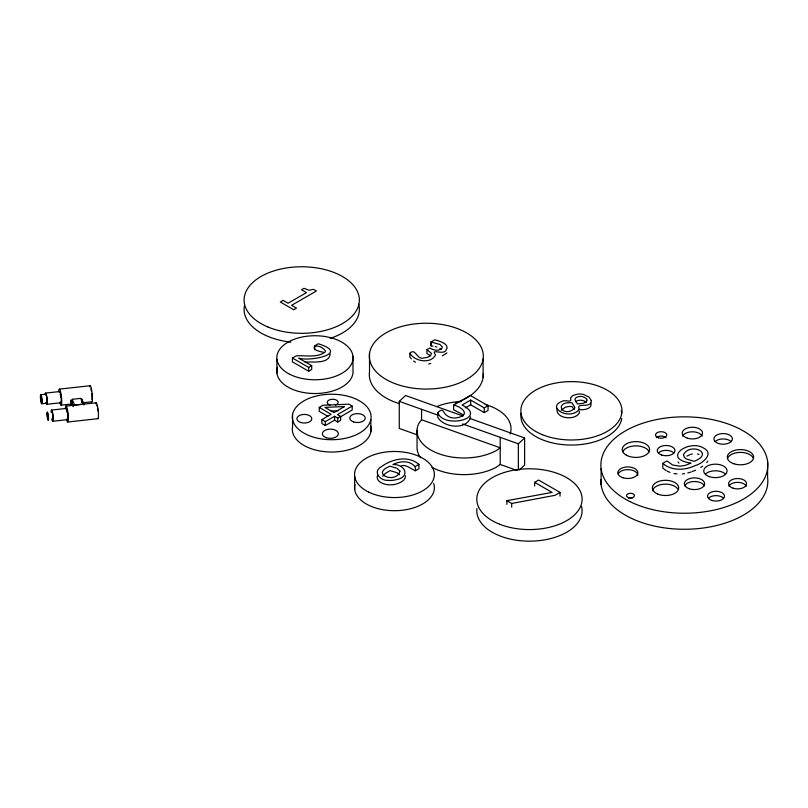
<?xml version="1.0" encoding="UTF-8"?>
<svg xmlns="http://www.w3.org/2000/svg" width="808" height="808" viewBox="0 0 808 808"><rect width="100%" height="100%" fill="white"/><g stroke="black" fill="none" stroke-linecap="round" stroke-linejoin="round"><path stroke-width="1.21" d="M67.468 416.312L67.478 415.655M377.568 475.256C375.276 481.214 383.245 484.335 387.901 484.729A13.585 7.848 0 0 0 395.92 484.154C399.809 482.901 405.778 480.74 405.414 475.771M557.217 408.232C554.641 418.625 575.013 421.089 579.356 412.928L579.316 411.292M561.176 410.252L565.327 407.161L569.62 406.424L571.963 406.535L574.135 409.656M706.748 462.529L707.768 461.075M382.628 476.316L385.396 473.387L390.062 470.609L397.122 472.761L399.606 474.791M421.574 419.756L418.918 423.23A46.995 27.129 0 0 0 439.613 454.025A46.995 27.129 0 0 0 496.506 450.46L500.202 447.794L421.574 419.756L421.574 409.313M446.945 352.924L442.34 355.853M416.877 434.734L399.263 428.452L399.263 401.354L405.515 395.506L463.034 416.019M518.352 469.69L518.352 443.824L524.604 437.976L470.074 418.534M519.241 470.084L524.604 465.075L524.604 437.976M500.202 437.35L500.202 464.449L496.506 467.105A46.995 27.129 0 0 1 431.987 467.347M700.738 467.448L702.667 466.206M314.514 345.925L318.261 343.754C350.44 353.702 310.333 361.721 298.768 358.196L311.706 365.66L311.706 369.498L308.686 371.246L292.435 361.863L292.435 358.035L296.132 355.904C305.576 355.126 316.837 358.106 325.008 352.157L325.442 350.813C316.968 340.794 305.889 349.349 323.281 352.187M292.435 358.035L308.686 367.408L311.706 365.66M411.302 358.863L409.898 357.166L409.898 353.338C415.393 347.218 416.776 360.237 423.715 357.984C426.483 357.732 431.29 356.833 431.462 353.369L426.947 349.682L426.947 353.51L430.432 355.762M433.058 346.167L430.997 345.814L430.997 341.996L434.724 339.845C438.946 340.794 450.5 344.026 446.087 350.106C443.582 355.631 429.755 347.874 435.583 354.813C430.987 364.267 414.908 361.61 409.898 353.338M327.866 416.322L319.231 411.333L319.231 407.424L323.018 405.232L348.884 404.182L352.197 406.101L352.197 410.01L340.612 416.706M426.947 349.682L429.876 347.995C433.351 350.329 439.037 351.621 442.117 348.016L442.269 346.784L439.865 344.461L430.997 341.996M352.197 406.101L337.461 414.615L340.653 416.453L340.653 420.372L337.764 422.039L334.573 420.19L325.331 425.523L321.867 423.523L321.867 419.615L331.108 414.282L319.231 407.424M321.867 419.615L325.331 421.614L334.573 416.282L337.764 418.12L340.653 416.453M470.66 416.837C467.155 430.22 444.158 428.058 437.795 417.403L437.795 412.686C443.38 407.181 442.572 411.797 446.107 414.989C449.44 417.898 454.157 418.766 458.358 417.484C470.953 414.393 461.004 406.565 453.631 405.081L453.631 409.787L463.499 414.969M453.631 405.081L470.296 395.455L488.042 405.707L488.042 410.424L484.234 412.615L470.68 404.788L465.307 407.889M488.042 405.707L484.234 407.899L470.68 400.071L462.085 405.04C488.921 418.605 443.552 429.078 437.795 412.686M415.049 466.58L418.918 464.348C408.141 455.146 391.9 458.944 381.396 466.66C372.215 471.549 380.265 480.962 387.901 480.336A13.585 7.848 0 0 0 395.92 479.75C410.777 477.265 405.505 464.085 392.941 464.539C399.677 461.055 409.535 460.065 414.858 466.479C418.594 477.033 406.424 461.701 400.778 466.388M415.049 470.983L418.918 468.741L418.918 464.348M534.654 486.022L534.654 482.336L538.623 480.043L560.035 492.415L560.035 496.102M560.035 492.415L554.985 495.334L511.696 503.465L506.869 500.677L506.869 504.374M662.782 463.358L666.984 460.924L672.65 465.004L680.053 466.206L685.447 465.327L690.981 463.125C660.671 458.56 689.416 438.461 704.01 448.309C714.393 453.732 702.293 463.63 695.577 465.448C685.356 470.347 671.751 471.296 662.782 463.358L662.782 468.135L666.045 470.549M686.911 456.086L689.648 454.854M692.244 471.559L695.577 470.236M428.695 364.034L430.714 363.398M687.79 472.963L691.143 472.003M690.557 454.45L692.355 453.985M506.869 500.677L552.106 492.415L534.654 482.336M682.386 473.932L684.528 473.609M59.358 389.123L90.092 385.729M45.632 393.092L59.62 391.557M40.764 394.708L45.743 394.163M72.205 399.304L80.739 398.364L83.093 404.131L74.558 405.071L72.205 399.304L72.225 404.939M41.733 403.768A4.555 0.697 83.7 0 0 41.622 396.991A4.555 0.697 83.7 0 0 40.4 396.96A4.555 0.697 83.7 0 0 41.733 403.768L46.712 403.222M46.824 404.293L60.812 402.748M61.075 405.182L70.912 404.101M83.204 402.748L91.809 401.798M66.024 406.081L96.132 402.768M51.581 410.06L66.276 408.444M52.773 421.261L67.468 419.635M67.721 422.008L97.829 418.685M331.048 411.04L338.38 410.727M305.101 362.136C312.312 361.408 329.442 364.448 330.129 353.874M578.609 409.414C582.881 410.373 592.486 409.333 590.921 403.071M673.943 473.559L677.023 473.912M435.27 346.592L436.916 347.076M697.476 454.025L698.991 454.47M399.263 401.354L437.997 415.171M462.651 423.958L518.352 443.824M500.202 464.449L517.221 470.519M667.024 471.024L669.963 472.428M413.605 361.045L415.453 362.247M439.865 348.288L441.421 349.389M586.436 402.556C583.921 400.101 579.831 399.415 576.71 401.071A5.242 3.03 0 0 0 575.68 401.839M678.013 461.934L678.932 463.136M66.67 410.959L67.135 412.454M81.78 398.99L83.891 404.182M83.931 404.97L81.568 399.172L81.578 402.263M73.275 406.151L70.912 400.354L70.922 404.465M70.569 400.223L73.114 406.454M767.6 461.459L767.6 477.498A83.477 48.197 0 0 1 686.184 529.25A83.477 48.197 0 0 1 600.91 479.599M601.101 468.61L601.101 484.638M511.696 503.465L511.696 507.161M484.234 407.899L484.234 412.615M483.103 358.984A57.004 32.916 0 0 1 393.668 383.123A57.004 32.916 0 0 1 402.172 326.331A57.004 32.916 0 0 1 483.103 358.984L483.103 377.498M470.68 400.071L470.68 404.788M431.209 342.117L431.209 345.935M417.049 430.23L417.049 446.875A46.995 27.129 0 0 0 420.544 457.783M370.842 419.564A39.4 22.745 0 0 1 308.252 435.249A39.4 22.745 0 0 1 316.019 396.112A39.4 22.745 0 0 1 370.842 419.564L370.842 431.876M369.519 353.308L369.519 371.821A57.004 32.916 0 0 0 399.435 403.687M354.692 476.366L354.692 489.496M352.975 356.227L352.975 369.983A38.127 22.018 0 0 1 312.605 393.486A38.127 22.018 0 0 1 277.508 367.307M337.764 418.12L337.764 422.039M334.573 416.282L334.573 420.19M325.331 421.614L325.331 425.523M314.706 346.036L314.706 349.864M308.686 367.408L308.686 371.246M292.567 414.393L292.567 426.695A39.4 22.745 0 0 0 332.361 452.026A39.4 22.745 0 0 0 370.67 425.937M276.902 359.287L276.902 373.044M358.621 304.111A57.641 33.28 0 0 1 330.219 338.35M290.93 342.117A57.641 33.28 0 0 1 244.38 306.06M483.295 373.811A57.004 32.916 0 0 1 455.247 403.02M433.684 483.426A39.905 23.038 0 0 1 395.566 510.686A39.905 23.038 0 0 1 354.894 484.679M581.538 506.343A52.641 30.391 0 0 1 531.22 541.138A52.641 30.391 0 0 1 476.973 508.363M621.766 418.443A50.54 29.179 0 0 1 566.953 444.935A50.54 29.179 0 0 1 521.069 413.282M621.2 410.828A50.54 29.179 0 0 1 621.716 412.989M329.947 405.111A5.444 3.141 0 0 1 328.502 400.364A5.444 3.141 0 0 1 336.845 400.364A5.444 3.141 0 0 1 335.401 405.111M485.224 404.454A46.995 27.129 0 0 1 510.111 433.987M436.825 406.545A46.995 27.129 0 0 1 461.419 401.576M622.715 451.723A13.686 7.898 0 0 1 635.926 445.864A13.686 7.898 0 0 1 649.147 451.723M658.439 452.914A8.868 5.121 0 0 1 673.791 452.914M656.268 437.673A5.656 3.262 0 0 1 666.055 437.673M682.588 436.128A10.13 5.848 0 0 1 692.385 431.785A10.13 5.848 0 0 1 702.172 436.128M727.745 458.015A13.17 7.605 0 0 1 740.471 452.379A13.17 7.605 0 0 1 753.197 458.015M715.13 441.602A9.252 5.343 0 0 1 731.149 441.602M705.465 474.013A11.655 6.727 0 0 1 725.645 474.296M684.709 485.84A10.13 5.848 0 0 1 694.496 481.507A10.13 5.848 0 0 1 704.283 485.84M652.44 490.789A13.17 7.605 0 0 1 663.721 484.204A13.17 7.605 0 0 1 677.66 488.779M708.677 498.061A8.484 4.898 0 0 1 723.372 498.061M728.917 486.194A8.989 5.191 0 0 1 737.603 482.346A8.989 5.191 0 0 1 746.289 486.194M628.513 498.082A3.969 2.293 0 0 1 632.492 498.082M618.181 473.902A10.009 5.777 0 0 1 629.149 469.67A10.009 5.777 0 0 1 637.845 475.397M60.166 394.304A3.323 0.505 83.7 0 1 60.731 397.172M95.627 403.808A8.009 1.222 83.7 0 1 98.091 409.727A8.009 1.222 83.7 0 1 97.475 418.403M45.187 394.718A5.626 0.858 83.7 0 1 46.42 394.748A5.626 0.858 83.7 0 1 47.268 402.667A5.626 0.858 83.7 0 1 46.036 402.636M45.46 394.759A4.555 0.697 83.7 0 1 46.935 398.718A4.555 0.697 83.7 0 1 46.298 402.606M51.136 411.686A5.626 0.858 83.7 0 1 52.369 411.716A5.626 0.858 83.7 0 1 53.217 419.635A5.626 0.858 83.7 0 1 51.985 419.604M90.87 388.931A5.626 0.858 83.7 0 1 91.405 390.991M91.819 393.789A5.626 0.858 83.7 0 1 91.748 399.182M58.721 391.446A8.08 1.232 83.7 0 1 60.489 391.496A8.08 1.232 83.7 0 1 61.701 402.859A8.08 1.232 83.7 0 1 59.944 402.808M65.923 409.181A5.626 0.858 83.7 0 1 67.741 414.07A5.626 0.858 83.7 0 1 66.953 418.877M59.267 392.294A5.626 0.858 83.7 0 1 61.085 397.183A5.626 0.858 83.7 0 1 60.297 401.99M51.379 412.595A4.333 0.667 83.7 0 1 52.328 412.625A4.333 0.667 83.7 0 1 52.975 418.726A4.333 0.667 83.7 0 1 52.025 418.696M89.587 386.79A8.08 1.232 83.7 0 1 92.072 392.759A8.08 1.232 83.7 0 1 91.456 401.515M65.397 408.383A8.009 1.222 83.7 0 1 67.145 408.434A8.009 1.222 83.7 0 1 68.347 419.695A8.009 1.222 83.7 0 1 66.599 419.645M96.627 405.323A5.626 0.858 83.7 0 1 96.899 405.889M97.435 407.949A5.626 0.858 83.7 0 1 97.849 410.757M47.157 413.878L48.096 419.342L47.409 412.949L47.157 413.878M574.67 407.313L574.639 408.383C562.913 418.625 552.925 401.263 571.963 402.768L574.67 407.313M683.467 454.702L684.406 457.53L686.447 458.974L694.133 461.328C715.181 453.157 690.204 442.016 683.467 454.702M399.92 471.195C396.233 484.457 369.68 474.064 390.062 466.206L397.122 468.357L399.92 471.195M591.264 400.425C591.668 409.333 575.235 401.586 579.356 409.161C574.417 416.362 561.338 415.15 556.682 408.111C555.439 404.707 559.217 402.263 561.984 401.384C564.984 399.031 572.771 403.96 570.448 397.96L572.832 395.516L577.912 394.021A10.524 6.07 0 0 1 583.871 394.587L589.012 397.122L591.264 400.425M586.951 400.091L586.517 401.354L583.588 403.232L577.417 403.95L575.084 399.839A5.242 3.03 0 0 1 576.71 397.294C579.831 395.637 583.921 396.334 586.436 398.788L586.951 400.091M283.093 300.384L280.285 302L293.688 309.747L296.496 308.121L291.617 305.313L316.403 291.001L313.544 289.345L308.999 290.234L304.03 288.294L301.515 289.739L306.505 292.617L288.072 303.263L283.093 300.384M344.491 406.545L333.987 412.605L324.937 407.384L344.491 406.545M268.004 327.028A57.641 33.28 0 0 0 359.065 303.414A57.641 33.28 0 0 0 278.104 269.69A57.641 33.28 0 0 0 268.004 327.028M289.921 374.367A38.127 22.018 0 0 0 352.369 361.964A38.127 22.018 0 0 0 302.535 336.936A38.127 22.018 0 0 0 289.921 374.367M300.616 422.463A7.474 4.313 0 0 0 311.827 418.726A7.474 4.313 0 0 0 300.616 414.989A7.474 4.313 0 0 0 300.616 422.463M353.621 421.938A7.727 4.464 0 0 0 365.216 418.069A7.727 4.464 0 0 0 353.621 414.211A7.727 4.464 0 0 0 353.621 421.938M326.371 437.724A7.979 4.606 0 0 0 338.34 433.734A7.979 4.606 0 0 0 326.371 429.745A7.979 4.606 0 0 0 326.371 437.724M368.599 492.062A39.905 23.038 0 0 0 433.714 478.679A39.905 23.038 0 0 0 381.083 452.813A39.905 23.038 0 0 0 368.599 492.062M499.617 524.22A52.641 30.391 0 0 0 581.932 501.576A52.641 30.391 0 0 0 506.808 471.741A52.641 30.391 0 0 0 499.617 524.22M542.38 434.684A50.54 29.179 0 0 0 621.766 413.373A50.54 29.179 0 0 0 550.107 384.335A50.54 29.179 0 0 0 542.38 434.684M629.856 501.546A83.477 48.197 0 0 0 766.368 474.023A83.477 48.197 0 0 0 656.823 419.534A83.477 48.197 0 0 0 629.856 501.546M687.315 438.158A10.13 5.848 0 0 0 702.516 433.088A10.13 5.848 0 0 0 687.315 428.018A10.13 5.848 0 0 0 687.315 438.158M733.876 463.782A13.17 7.605 0 0 0 753.642 457.197A13.17 7.605 0 0 0 733.876 450.601A13.17 7.605 0 0 0 733.876 463.782M711.777 500.415A8.484 4.898 0 0 0 724.513 496.163A8.484 4.898 0 0 0 711.777 491.921A8.484 4.898 0 0 0 711.777 500.415M709.353 476.649A11.655 6.727 0 0 0 727.069 471.054A11.655 6.727 0 0 0 709.828 464.994A11.655 6.727 0 0 0 709.353 476.649M733.109 488.204A8.989 5.191 0 0 0 746.592 483.709A8.989 5.191 0 0 0 733.109 479.215A8.989 5.191 0 0 0 733.109 488.204M657.55 493.971A13.17 7.605 0 0 0 678.589 488.86A13.17 7.605 0 0 0 660.399 480.901A13.17 7.605 0 0 0 657.55 493.971M689.426 488.8A10.13 5.848 0 0 0 704.626 483.74A10.13 5.848 0 0 0 689.426 478.669A10.13 5.848 0 0 0 689.426 488.8M658.338 437.784A5.656 3.262 0 0 0 666.812 434.957A5.656 3.262 0 0 0 658.338 432.129A5.656 3.262 0 0 0 658.338 437.784M626.261 455.116A13.686 7.898 0 0 0 649.147 451.571A13.686 7.898 0 0 0 632.391 441.895A13.686 7.898 0 0 0 626.261 455.116M622.837 477.71A10.009 5.777 0 0 0 637.845 472.71A10.009 5.777 0 0 0 622.837 467.701A10.009 5.777 0 0 0 622.837 477.71M661.681 455.045A8.868 5.121 0 0 0 674.983 450.611A8.868 5.121 0 0 0 661.681 446.178A8.868 5.121 0 0 0 661.681 455.045M718.514 443.511A9.252 5.343 0 0 0 732.391 438.885A9.252 5.343 0 0 0 718.514 434.27A9.252 5.343 0 0 0 718.514 443.511M628.513 497.607A3.969 2.293 0 0 0 634.472 495.617A3.969 2.293 0 0 0 628.513 493.627A3.969 2.293 0 0 0 628.513 497.607M40.632 397.576A3.323 0.505 83.7 0 0 41.602 402.546A3.323 0.505 83.7 0 0 41.521 397.607A3.323 0.505 83.7 0 0 40.632 397.576M46.945 413.979A4.333 0.667 83.7 0 0 48.207 420.453A4.333 0.667 83.7 0 0 48.096 414.009A4.333 0.667 83.7 0 0 46.945 413.979"/></g></svg>
